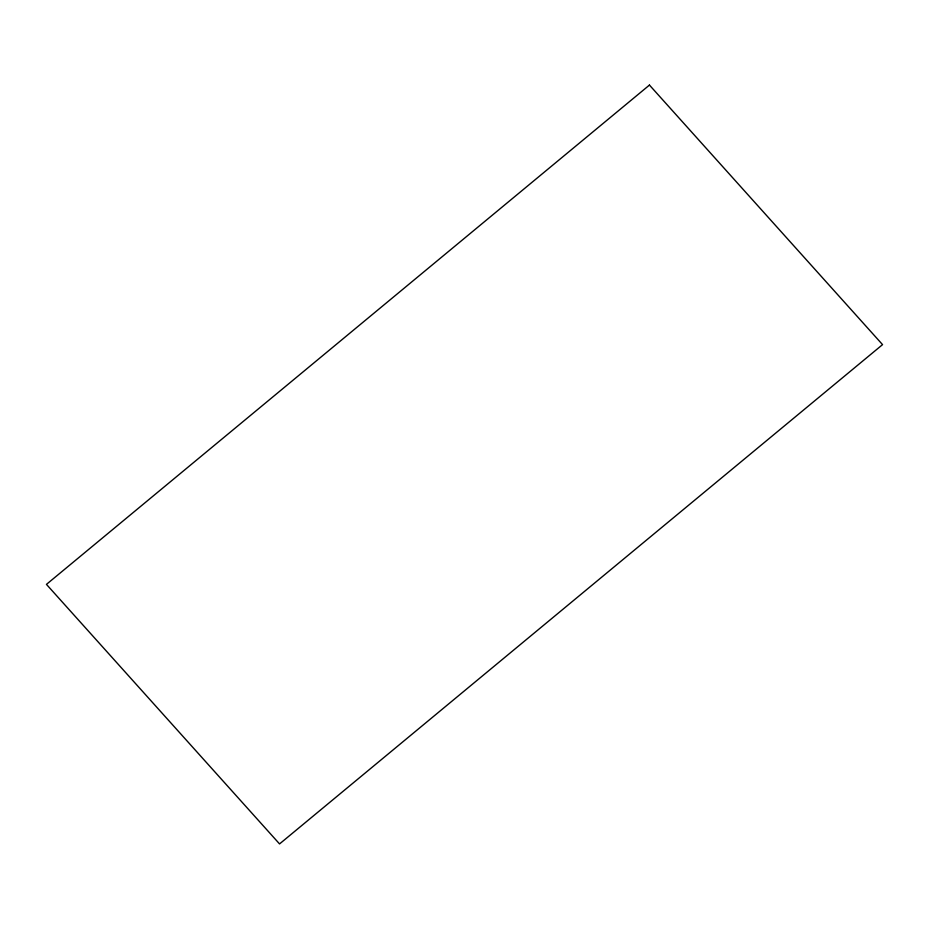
<?xml version="1.0" encoding="UTF-8"?>
<svg xmlns="http://www.w3.org/2000/svg" width="929" height="929" viewBox="0 0 929 929"><rect width="100%" height="100%" fill="white"/><g stroke="black" fill="none" stroke-linecap="round" stroke-linejoin="round"><path stroke-width="1.39" d="M649.452 85.073L46.45 584.376L279.548 843.927L882.55 344.624L649.452 85.073"/></g></svg>
